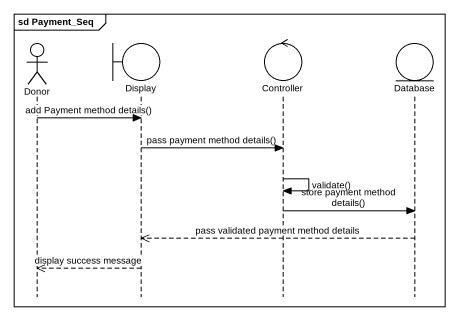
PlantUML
@startuml
mainframe sd Payment_Seq
hide footbox
actor Donor
boundary Display
control Controller
entity "Database" as Database_

Donor -> Display : add Payment method details()
Display -> Controller : pass payment method details()
Controller -> Controller : validate()
Controller -> Database_ : store payment method details()
Database_ -->> Display : pass validated payment method details
Display -->> Donor : display success message
@enduml
